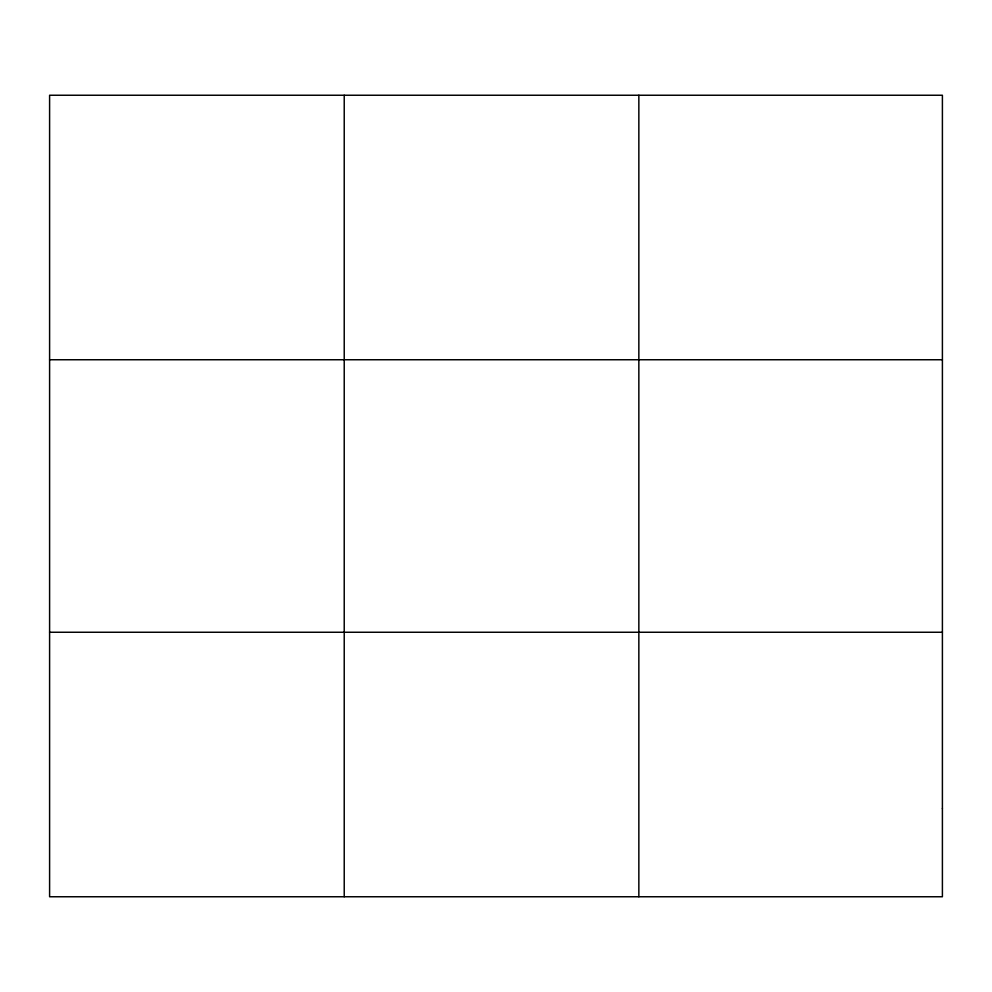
<?xml version="1.0" encoding="UTF-8"?>
<svg xmlns="http://www.w3.org/2000/svg" width="992" height="992" viewBox="0 0 992 992"><rect width="100%" height="100%" fill="white"/><g stroke="black" fill="none" stroke-linecap="round" stroke-linejoin="round"><path stroke-width="1.49" d="M344.224 896.756L344.224 95.244M638.848 896.756L638.848 95.244M49.6 359.749L942.4 359.749M49.6 632.251L942.4 632.251M942.4 808.592L942.4 896.756L49.6 896.756L49.6 95.244L942.4 95.244L942.4 808.592"/></g></svg>
